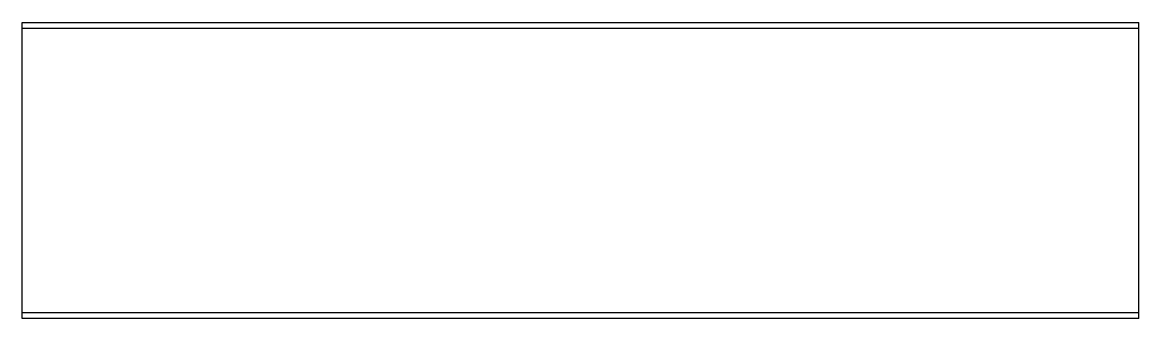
# Model space of a CAD drawing. Header units: millimetres. Extents: x -735 to 0, y -66 to 129.
import ezdxf

# ---------------------------------------------------------------- set-up
doc = ezdxf.new("R2010")
doc.units = ezdxf.units.MM

msp = doc.modelspace()

# ---------------------------------------------------------------- linework, layer by layer
at = {"color": 7, "linetype": 'Continuous', "lineweight": 25}
for p, q in [((-735, -65.73), (-735, 129.27)), ((-735, 129.27), (0, 129.27)), ((0, 125.27), (-735, 125.27)), ((0, -65.73), (0, 129.27)), ((-735, -61.73), (0, -61.73)), ((0, -65.73), (-735, -65.73))]:
    msp.add_line(p, q, dxfattribs=at)

doc.saveas('drawing.dxf')
